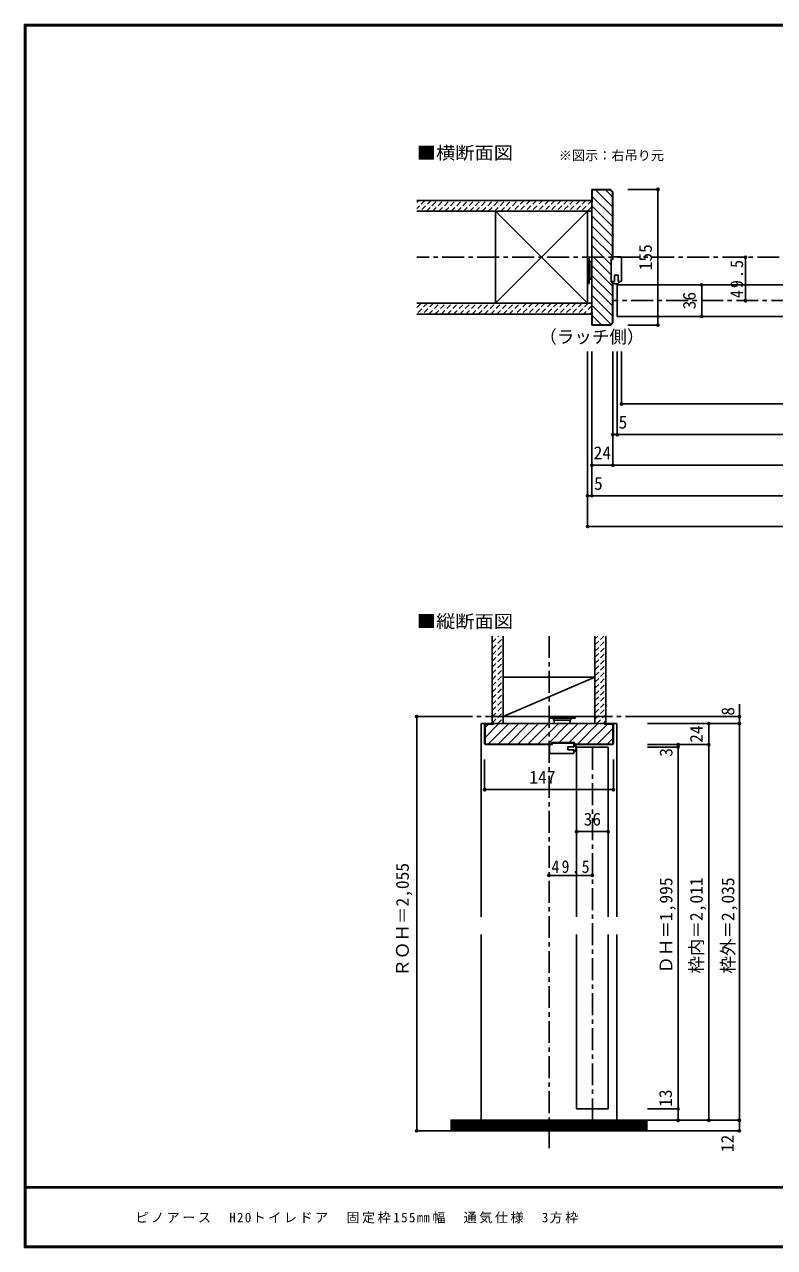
# Model space of a CAD drawing. Units: millimetres at full size, sheet at 1:5. Extents: x -973 to 977, y -718 to 696.
# Drawn here: x -973 to -117, y -701 to 696 of the extents above; entities that cross this region are included whole.
import ezdxf
from ezdxf.enums import TextEntityAlignment as Align

# ---------------------------------------------------------------- set-up
doc = ezdxf.new("R2010")
doc.units = ezdxf.units.MM
doc.header["$LTSCALE"] = 5
doc.header["$PDMODE"] = 32
doc.header["$PDSIZE"] = 2.5
doc.linetypes.add('CHAIN1', pattern=[8, 5, -1, 1, -1])
doc.linetypes.add('DASHED1', pattern=[1.8, 1.2, -0.6])
for name, color, linetype in [('0-0_補助線', 7, 'Continuous'), ('0-1_通り芯', 4, 'CHAIN1'), ('0-3_仕上げ', 2, 'Continuous'), ('0-4_枠', 3, 'Continuous'), ('0-6_扉', 6, 'Continuous'), ('0-7_金物', 7, 'Continuous'), ('0-8_戸当り', 3, 'Continuous'), ('0-A_文字', 3, 'Continuous'), ('0-B_寸法', 7, 'Continuous'), ('0-C_ハッチ', 4, 'DASHED1'), ('F-1_枠', 6, 'Continuous'), ('F-A_文字', 7, 'Continuous')]:
    doc.layers.add(name, color=color, linetype=linetype)
doc.styles.add('ＭＳ ゴシック', font='')
doc.styles.get('ＭＳ ゴシック').set_extended_font_data('MS Gothic')

# ---------------------------------------------------------------- blocks, each defined once
blk = doc.blocks.new('04')
at = {"layer": '0-0_補助線'}
for p, q in [((-6.847, 15.914), (-6.847, -10.086)), ((-5.847, 16.914), (3.153, 16.914)), ((4.953, -11.086), (4.953, 13.914)), ((-5.847, -11.086), (-2.747, -11.086)), ((-2.747, -4.086), (-2.747, -11.086)), ((4.953, -11.086), (0.653, -11.086))]:
    blk.add_line(p, q, dxfattribs=at)
for points in [[(4.953, 13.914), (3.153, 13.914), (3.153, 16.914)], [(-2.747, -4.086), (0.653, -4.086), (0.653, -11.086)]]:
    blk.add_lwpolyline(points, dxfattribs=at)
for centre, radius, start, end in [((-5.847, 15.914), 1, 90, 180), ((-5.847, -10.086), 1, 180, 270), ((-0.812, -9.605), 4.487, 199.27145, 340.72856), ((-0.812, -9.605), 3.887, 202.39487, 337.60513)]:
    blk.add_arc(centre, radius, start, end, dxfattribs=at)

msp = doc.modelspace()

# ---------------------------------------------------------------- linework, layer by layer
at = {"layer": '0-0_補助線'}
for p, q in [((-330.323, 430), (-328.323, 430)), ((-330.323, 430), (-330.323, 400)), ((-328.323, 430), (-328.323, 400)), ((-328.323, 425), (-326.323, 425)), ((-326.323, 425), (-326.323, 405)), ((-326.323, 424), (-325.347, 424)), ((-326.323, 406), (-325.347, 406)), ((-330.323, 400), (-328.323, 400)), ((-328.323, 405), (-326.323, 405))]:
    msp.add_line(p, q, dxfattribs=at)
at = {"layer": '0-0_補助線', "color": 3}
msp.add_line((-345.293, -126.5), (-345.293, -124.233), dxfattribs=at)
msp.add_lwpolyline([(-345.293, -124.233), (-371.293, -124.233), (-371.293, -126.5)], dxfattribs=at)
at = {"layer": '0-1_通り芯'}
for p, q in [((528.653, 430), (-525.347, 430)), ((304.653, 380.5), (-301.347, 380.5)), ((-374.289, -587.245), (-374.289, -2.5)), ((-486.789, -94.5), (-259.432, -94.5)), ((-324.789, -555.5), (-324.789, -126.5)), ((-486.789, -567.5), (-261.789, -567.5))]:
    msp.add_line(p, q, dxfattribs=at)
at = {"layer": '0-3_仕上げ'}
for p, q in [((-325.347, 495), (-525.347, 495)), ((-325.347, 482.5), (-525.347, 482.5)), ((-325.347, 377.5), (-525.347, 377.5)), ((-325.347, 365), (-525.347, 365)), ((-439.289, -102.5), (-439.289, -2.5)), ((-426.789, -102.5), (-426.789, -2.5)), ((-321.789, -102.5), (-321.789, -2.5)), ((-309.289, -102.5), (-309.289, -2.5)), ((-261.789, -555.5), (-486.789, -555.5)), ((-261.789, -567.5), (-486.789, -567.5))]:
    msp.add_line(p, q, dxfattribs=at)
at = {"layer": '0-3_仕上げ', "color": 7}
for p, q in [((-435.323, 377.5), (-330.323, 482.5)), ((-330.323, 377.5), (-435.323, 482.5)), ((-426.789, -94.5), (-321.789, -49.5)), ((-261.789, -557), (-486.789, -557)), ((-261.789, -558.5), (-486.789, -558.5)), ((-261.789, -560), (-486.789, -560)), ((-261.789, -561.5), (-486.789, -561.5)), ((-261.789, -563), (-486.789, -563)), ((-261.789, -564.5), (-486.789, -564.5)), ((-261.789, -566), (-486.789, -566))]:
    msp.add_line(p, q, dxfattribs=at)
at = {"layer": '0-3_仕上げ', "color": 3}
for p, q in [((-435.323, 482.5), (-435.323, 377.5)), ((-330.323, 482.5), (-330.323, 377.5)), ((-426.789, -49.5), (-321.789, -49.5)), ((-426.789, -94.5), (-321.789, -94.5))]:
    msp.add_line(p, q, dxfattribs=at)
at = {"layer": '0-4_枠'}
for p, q in [((-325.347, 507.5), (-325.347, 352.5)), ((-304.175, 507.5), (-325.347, 507.5)), ((-324.847, 492.5), (-324.847, 507)), ((-304.383, 507), (-324.847, 507)), ((-304.175, 507.5), (-301.347, 504.672)), ((-301.347, 504.672), (-301.347, 428)), ((-324.847, 492.5), (-325.347, 492.5)), ((-301.847, 355.536), (-301.847, 402)), ((-301.347, 355.328), (-301.347, 402)), ((-324.847, 367.5), (-325.347, 367.5)), ((-324.847, 367.5), (-324.847, 353)), ((-304.175, 352.5), (-325.347, 352.5)), ((-304.382, 353), (-324.847, 353)), ((-304.382, 353), (-301.847, 355.536)), ((-304.175, 352.5), (-301.347, 355.328)), ((-447.789, -102.5), (-300.789, -102.5)), ((-447.789, -102.5), (-300.789, -102.5)), ((-447.289, -125.586), (-447.289, -103)), ((-437.789, -103), (-447.289, -103)), ((-437.789, -102.5), (-437.789, -103)), ((-310.789, -103), (-310.789, -102.5)), ((-310.789, -103), (-301.289, -103)), ((-301.289, -125.586), (-301.289, -103)), ((-446.875, -126), (-447.289, -125.586)), ((-301.703, -126), (-301.289, -125.586)), ((-447.082, -126.5), (-371.293, -126.5)), ((-446.875, -126), (-371.293, -126)), ((-301.703, -126), (-345.293, -126)), ((-301.496, -126.5), (-345.293, -126.5))]:
    msp.add_line(p, q, dxfattribs=at)
at = {"layer": '0-4_枠', "color": 4}
for p, q in [((-447.789, -102.5), (-451.789, -102.5)), ((-451.789, -323.25), (-451.789, -102.5)), ((-447.789, -102.5), (-451.789, -102.5)), ((-300.789, -102.5), (-296.789, -102.5)), ((-300.789, -102.5), (-296.789, -102.5)), ((-296.789, -323.25), (-296.789, -102.5)), ((-451.789, -555.5), (-451.789, -343.25)), ((-296.789, -555.5), (-296.789, -343.25))]:
    msp.add_line(p, q, dxfattribs=at)
at = {"layer": '0-4_枠'}
for points in [[(-304.383, 507), (-301.847, 504.464), (-301.847, 428)], [(-301.347, 402), (-303.347, 402), (-303.347, 428), (-301.347, 428)], [(-447.082, -126.5), (-447.789, -125.793), (-447.789, -102.5)], [(-301.496, -126.5), (-300.789, -125.793), (-300.789, -102.5)]]:
    msp.add_lwpolyline(points, dxfattribs=at)
at = {"layer": '0-6_扉'}
for p, q in [((-296.347, 362.5), (-296.347, 398.5)), ((-296.347, 398.5), (302.653, 398.5)), ((-296.347, 362.5), (302.653, 362.5)), ((-342.789, -129.5), (-306.789, -129.5)), ((-342.789, -129.5), (-342.789, -323.25)), ((-306.789, -129.5), (-306.789, -323.25)), ((-342.789, -343.25), (-342.789, -542.5)), ((-306.789, -343.25), (-306.789, -542.5)), ((-306.789, -542.5), (-342.789, -542.5))]:
    msp.add_line(p, q, dxfattribs=at)
at = {"layer": '0-7_金物'}
for p, q in [((-374.289, -94.5), (-374.289, -96.5)), ((-344.289, -94.5), (-374.289, -94.5)), ((-344.289, -96.5), (-374.289, -96.5)), ((-369.289, -96.5), (-369.289, -98.5)), ((-349.289, -96.5), (-349.289, -98.5)), ((-344.289, -94.5), (-344.289, -96.5)), ((-349.289, -98.5), (-369.289, -98.5)), ((-368.289, -98.5), (-368.289, -102.5)), ((-350.289, -98.5), (-350.289, -102.5))]:
    msp.add_line(p, q, dxfattribs=at)
at = {"layer": '0-8_戸当り', "color": 7}
for p, q in [((-303.347, 427.5), (-301.347, 427.5)), ((-303.347, 402.5), (-303.347, 427.5)), ((-301.347, 430.5), (-301.347, 427.5)), ((-292.347, 430.5), (-301.347, 430.5)), ((-291.347, 429.5), (-291.347, 403.5)), ((-299.347, 409.5), (-295.347, 409.5)), ((-299.347, 409.5), (-299.347, 402.5)), ((-295.347, 409.5), (-295.347, 402.5)), ((-303.347, 402.5), (-299.347, 402.5)), ((-292.347, 402.5), (-295.347, 402.5))]:
    msp.add_line(p, q, dxfattribs=at)
for centre, radius, start, end in [((-292.347, 429.5), 1, 0, 90), ((-297.583, 403.981), 4.487, 199.27144, 340.72855), ((-292.347, 403.5), 1, 270, 0)]:
    msp.add_arc(centre, radius, start, end, dxfattribs=at)
at = {"layer": '0-B_寸法', "color": 4}
for p, q in [((-249.925, 507.5), (-284.447, 507.5)), ((-249.925, 507.5), (-249.925, 352.5)), ((-149.925, 380.5), (-149.925, 430)), ((-199.925, 398.5), (-199.925, 362.5)), ((-249.925, 352.5), (-284.447, 352.5)), ((-330.347, 122.5), (-330.347, 322.5)), ((-325.347, 157.5), (-325.347, 322.5)), ((-301.347, 192.5), (-301.347, 322.5)), ((-296.347, 227.5), (-296.347, 322.5)), ((-291.347, 262.5), (-291.347, 322.5)), ((-291.347, 262.5), (244.658, 262.5)), ((304.653, 227.5), (-301.347, 227.5)), ((328.653, 192.5), (-325.347, 192.5)), ((-325.347, 157.5), (-330.347, 157.5)), ((328.653, 157.5), (-325.347, 157.5)), ((333.653, 122.5), (-330.347, 122.5)), ((-156.932, -80.39), (-156.932, -567.5)), ((-525.347, -94.5), (-486.789, -94.5)), ((-156.789, -94.5), (-261.789, -94.5)), ((-156.932, -102.5), (-261.789, -102.5)), ((-156.789, -102.5), (-261.789, -102.5)), ((-191.789, -102.5), (-191.789, -555.5)), ((-191.789, -126.5), (-261.789, -126.5)), ((-226.789, -129.5), (-261.789, -129.5)), ((-226.789, -126.5), (-226.789, -555.5)), ((-447.789, -177.922), (-447.789, -143.4)), ((-342.789, -225.882), (-306.789, -225.882)), ((-324.789, -275.882), (-374.289, -275.882)), ((-226.789, -542.5), (-261.789, -542.5)), ((-156.932, -555.5), (-261.789, -555.5)), ((-156.932, -567.5), (-261.789, -567.5))]:
    msp.add_line(p, q, dxfattribs=at)
for points in [[(-525.347, -94.5), (-525.347, -567.5), (-486.789, -567.5)], [(-447.789, -177.922), (-300.789, -177.922), (-300.789, -143.4)]]:
    msp.add_lwpolyline(points, dxfattribs=at)
at = {"layer": '0-B_寸法'}
for p in [(-249.925, 507.5), (-149.925, 430), (-199.925, 398.5), (-149.925, 380.5), (-199.925, 362.5), (-249.925, 352.5), (-291.347, 262.5), (-301.347, 227.5), (-296.347, 227.5), (-325.347, 192.5), (-301.347, 192.5), (-330.347, 157.5), (-325.347, 157.5), (-330.347, 122.5), (-525.347, -94.5), (-156.789, -94.5), (-191.789, -102.5), (-156.932, -102.5), (-156.789, -102.5), (-226.789, -126.5), (-191.789, -126.5), (-226.789, -129.5), (-447.789, -177.922), (-300.789, -177.922), (-342.789, -225.882), (-306.789, -225.882), (-374.289, -275.882), (-324.789, -275.882), (-226.789, -542.5), (-226.789, -555.5), (-191.789, -555.5), (-156.932, -555.5), (-525.347, -567.5), (-156.932, -567.5)]:
    msp.add_point(p, dxfattribs=at)
at = {"layer": '0-C_ハッチ', "linetype": 'Continuous'}
for p, q in [((-321.18, 507), (-301.847, 487.666)), ((-309.867, 507), (-301.847, 498.98)), ((-324.847, 499.353), (-301.847, 476.353)), ((-325.347, 488.539), (-301.847, 465.039)), ((-325.347, 477.225), (-301.847, 453.725)), ((-325.347, 465.912), (-301.847, 442.412)), ((-325.347, 454.598), (-301.847, 431.098)), ((-325.347, 443.284), (-303.347, 421.284)), ((-325.347, 431.97), (-303.347, 409.971)), ((-325.347, 420.657), (-301.847, 397.157)), ((-325.347, 409.343), (-301.847, 385.843)), ((-325.347, 398.029), (-301.847, 374.529)), ((-325.347, 386.716), (-301.847, 363.216)), ((-325.347, 375.402), (-303.664, 353.719)), ((-324.847, 363.588), (-314.259, 353)), ((-447.289, -118.306), (-431.483, -102.5)), ((-447.289, -106.992), (-443.297, -103)), ((-443.669, -126), (-420.169, -102.5)), ((-432.356, -126), (-408.855, -102.5)), ((-421.042, -126), (-397.542, -102.5)), ((-409.728, -126), (-386.228, -102.5)), ((-398.414, -126), (-374.914, -102.5)), ((-387.101, -126), (-363.601, -102.5)), ((-375.787, -126), (-352.287, -102.5)), ((-362.706, -124.233), (-340.973, -102.5)), ((-351.393, -124.233), (-329.659, -102.5)), ((-341.846, -126), (-318.346, -102.5)), ((-330.532, -126), (-307.532, -103)), ((-319.218, -126), (-301.289, -108.071)), ((-307.904, -126), (-301.289, -119.385))]:
    msp.add_line(p, q, dxfattribs=at)
at = {"layer": '0-C_ハッチ'}
for p, q in [((-515.944, 495), (-525.347, 485.597)), ((-525.347, 492.668), (-523.015, 495)), ((-508.873, 495), (-521.373, 482.5)), ((-514.302, 482.5), (-501.802, 495)), ((-507.231, 482.5), (-494.731, 495)), ((-500.16, 482.5), (-487.66, 495)), ((-493.089, 482.5), (-480.589, 495)), ((-486.018, 482.5), (-473.518, 495)), ((-478.947, 482.5), (-466.447, 495)), ((-471.876, 482.5), (-459.376, 495)), ((-464.805, 482.5), (-452.305, 495)), ((-457.734, 482.5), (-445.234, 495)), ((-450.662, 482.5), (-438.162, 495)), ((-443.591, 482.5), (-431.091, 495)), ((-436.52, 482.5), (-424.02, 495)), ((-429.449, 482.5), (-416.949, 495)), ((-422.378, 482.5), (-409.878, 495)), ((-402.807, 495), (-415.307, 482.5)), ((-395.736, 495), (-408.236, 482.5)), ((-388.665, 495), (-401.165, 482.5)), ((-381.594, 495), (-394.094, 482.5)), ((-374.523, 495), (-387.023, 482.5)), ((-367.452, 495), (-379.952, 482.5)), ((-360.381, 495), (-372.881, 482.5)), ((-353.31, 495), (-365.81, 482.5)), ((-346.239, 495), (-358.739, 482.5)), ((-339.168, 495), (-351.668, 482.5)), ((-332.096, 495), (-344.596, 482.5)), ((-325.347, 494.678), (-337.525, 482.5)), ((-325.347, 487.607), (-330.454, 482.5)), ((-513.236, 377.5), (-525.347, 365.389)), ((-525.347, 372.46), (-520.307, 377.5)), ((-506.165, 377.5), (-518.665, 365)), ((-511.594, 365), (-499.094, 377.5)), ((-504.523, 365), (-492.023, 377.5)), ((-497.452, 365), (-484.952, 377.5)), ((-490.381, 365), (-477.881, 377.5)), ((-483.31, 365), (-470.81, 377.5)), ((-476.239, 365), (-463.739, 377.5)), ((-469.168, 365), (-456.668, 377.5)), ((-462.096, 365), (-449.596, 377.5)), ((-455.025, 365), (-442.525, 377.5)), ((-447.954, 365), (-435.454, 377.5)), ((-440.883, 365), (-428.383, 377.5)), ((-433.812, 365), (-421.312, 377.5)), ((-426.741, 365), (-414.241, 377.5)), ((-419.67, 365), (-407.17, 377.5)), ((-400.099, 377.5), (-412.599, 365)), ((-393.028, 377.5), (-405.528, 365)), ((-385.957, 377.5), (-398.457, 365)), ((-378.886, 377.5), (-391.386, 365)), ((-371.815, 377.5), (-384.315, 365)), ((-364.744, 377.5), (-377.244, 365)), ((-357.673, 377.5), (-370.173, 365)), ((-350.601, 377.5), (-363.101, 365)), ((-343.53, 377.5), (-356.03, 365)), ((-336.459, 377.5), (-348.959, 365)), ((-329.388, 377.5), (-341.888, 365)), ((-325.347, 374.47), (-334.817, 365)), ((-325.347, 367.399), (-327.746, 365)), ((-439.289, -2.898), (-438.891, -2.5)), ((-439.289, -9.969), (-431.82, -2.5)), ((-439.289, -17.04), (-426.789, -4.54)), ((-439.289, -24.111), (-426.789, -11.611)), ((-321.789, -12.677), (-311.612, -2.5)), ((-321.789, -5.606), (-318.683, -2.5)), ((-321.789, -19.748), (-309.289, -7.248)), ((-439.289, -31.182), (-426.789, -18.682)), ((-439.289, -38.253), (-426.789, -25.753)), ((-321.789, -26.819), (-309.289, -14.319)), ((-321.789, -33.89), (-309.289, -21.39)), ((-439.289, -45.324), (-426.789, -32.824)), ((-439.289, -52.395), (-426.789, -39.895)), ((-321.789, -40.961), (-309.289, -28.461)), ((-321.789, -48.032), (-309.289, -35.532)), ((-439.289, -59.466), (-426.789, -46.966)), ((-439.289, -66.537), (-426.789, -54.037)), ((-321.789, -55.103), (-309.289, -42.603)), ((-321.789, -62.174), (-309.289, -49.674)), ((-439.289, -73.608), (-426.789, -61.108)), ((-439.289, -80.679), (-426.789, -68.179)), ((-321.789, -69.246), (-309.289, -56.746)), ((-321.789, -76.317), (-309.289, -63.817)), ((-439.289, -87.751), (-426.789, -75.251)), ((-439.289, -94.822), (-426.789, -82.322)), ((-321.789, -83.388), (-309.289, -70.888)), ((-321.789, -90.459), (-309.289, -77.959)), ((-439.289, -101.893), (-426.789, -89.393)), ((-432.825, -102.5), (-426.789, -96.464)), ((-321.789, -97.53), (-309.289, -85.03)), ((-319.688, -102.5), (-309.289, -92.101)), ((-312.617, -102.5), (-309.289, -99.172))]:
    msp.add_line(p, q, dxfattribs=at)
at = {"layer": 'F-1_枠'}
for p, q in [((-973.347, 695.833), (-973.347, -700.833)), ((-973.347, 695.833), (976.653, 695.833)), ((-973.347, 695), (976.653, 695)), ((-973.347, 694.167), (976.653, 694.167)), ((-972.514, 695.833), (-972.514, -700.833)), ((-971.68, 695.833), (-971.68, -700.833)), ((976.653, -631.667), (-973.347, -631.667)), ((976.653, -632.5), (-973.347, -632.5)), ((976.653, -699.167), (-973.347, -699.167)), ((976.653, -700), (-973.347, -700)), ((976.653, -700.833), (-973.347, -700.833))]:
    msp.add_line(p, q, dxfattribs=at)

# ---------------------------------------------------------------- block references
at = {"layer": '0-0_補助線', "rotation": 90}
msp.add_blockref('04', (-356.879, -129.653), dxfattribs=at)

# ---------------------------------------------------------------- texts
at = {"layer": '0-A_文字', "color": 7, "style": 'ＭＳ ゴシック', "width": 1.1}
for s, p in [('■横断面図', (-525.347, 537.5)), ('■縦断面図', (-525.347, 2.5))]:
    msp.add_text(s, height=14.66, dxfattribs=at).set_placement(p, align=Align.BOTTOM_LEFT)
at = {"layer": '0-A_文字', "color": 7, "style": 'ＭＳ ゴシック'}
for s, height, p in [('※図示：右吊り元', 11, (-363.061, 537.5)), ('（ラッチ側）', 14.66, (-385.347, 327.5))]:
    msp.add_text(s, height=height, dxfattribs=at).set_placement(p, align=Align.BOTTOM_LEFT)
at = {"layer": '0-B_寸法', "style": 'ＭＳ ゴシック'}
for s, p in [('155', (-252.425, 415)), ('36', (-202.425, 370.5)), ('8', (-158.273, -93.45)), ('24', (-194.289, -124.5)), ('3', (-228.952, -140.385)), ('ＲＯＨ＝2,055', (-529.988, -391.5)), ('枠内＝2,011', (-194.289, -388)), ('ＤＨ＝1,995', (-228.969, -388)), ('枠外＝2,035', (-158.275, -388)), ('13', (-229.498, -540.215)), ('12', (-158.848, -591.99))]:
    msp.add_text(s, height=14.66, rotation=90, dxfattribs=at).set_placement(p, align=Align.BOTTOM_LEFT)
for s, p in [('5', (-294.861, 230)), ('24', (-323.347, 195)), ('5', (-322.907, 160)), ('147', (-396.789, -175.422)), ('36', (-334.789, -223.382))]:
    msp.add_text(s, height=14.66, dxfattribs=at).set_placement(p, align=Align.BOTTOM_LEFT)
at = {"layer": '0-B_寸法', "insert": (-152.425, 383.375), "char_height": 14.66, "attachment_point": 7, "rotation": 90, "style": 'ＭＳ ゴシック'}
msp.add_mtext('\\T1.28;\\W0.9;49.5', dxfattribs=at)
at = {"layer": '0-B_寸法', "insert": (-371.414, -273.382), "char_height": 14.66, "attachment_point": 7, "style": 'ＭＳ ゴシック'}
msp.add_mtext('\\T1.28;\\W0.9;49.5', dxfattribs=at)
at = {"layer": 'F-A_文字', "insert": (-846.68, -673.333), "char_height": 11, "attachment_point": 7, "style": 'ＭＳ ゴシック'}
msp.add_mtext('\\T1.19;ピノアース\u3000H20トイレドア\u3000固定枠155㎜幅\u3000通気仕様\u30003方枠', dxfattribs=at)

doc.saveas('drawing.dxf')
